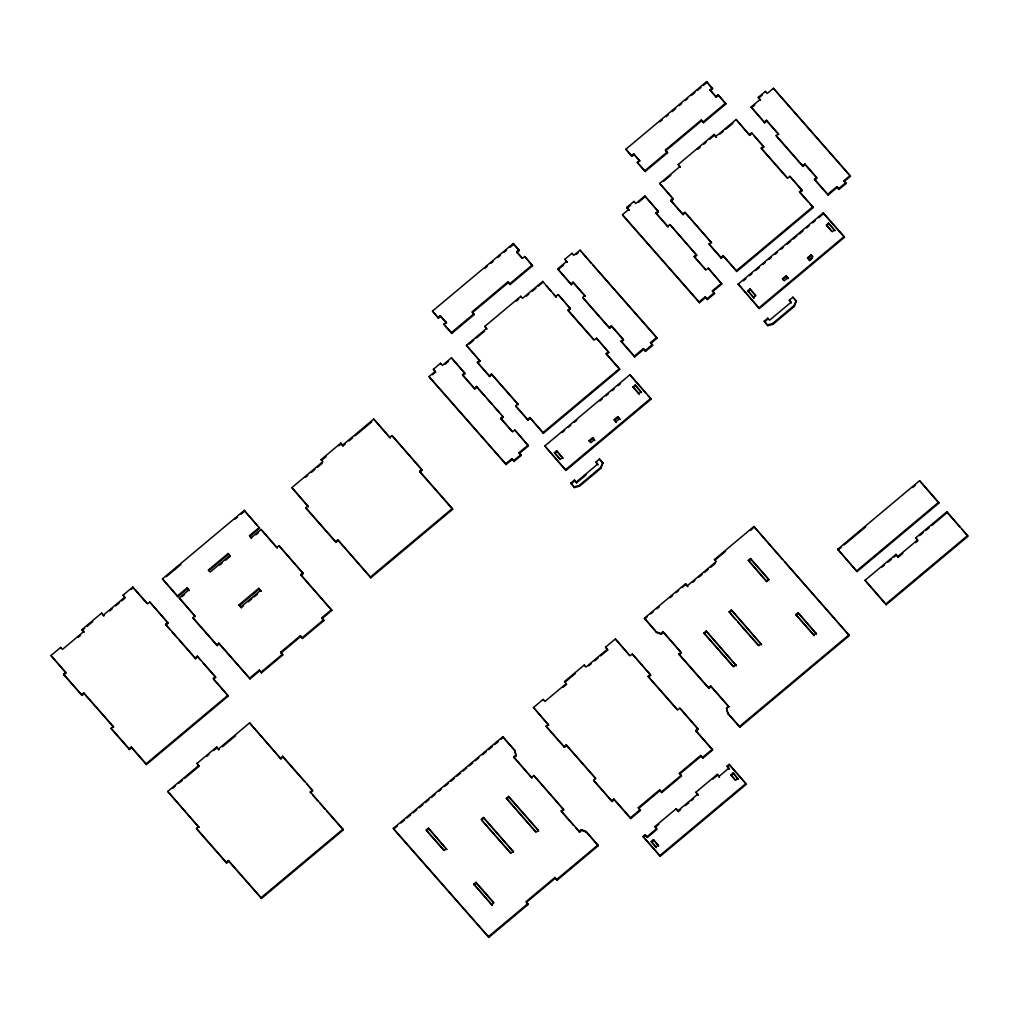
<?xml version="1.0" encoding="UTF-8"?>
<svg xmlns="http://www.w3.org/2000/svg" width="1019" height="1019" viewBox="0 0 1019 1019"><rect width="100%" height="100%" fill="white"/><g stroke="black" fill="none" stroke-linecap="round" stroke-linejoin="round"><path stroke-width="1.5" d="M586.103 474.867L576.55 482.866L574.41 480.076L570.806 483.082L574.066 486.802L579.149 485.464L600.65 467.466L602.777 462.766L599.516 459.059L595.911 462.078L598.051 464.855M570.806 483.082L574.436 487.566L579.518 486.229L601.019 468.231L602.777 462.766M789.292 300.197L791.075 302.223L769.574 320.221L767.791 318.195L764.186 321.214L767.447 324.921L772.529 323.596L794.043 305.598L796.157 300.898L792.897 297.191L789.292 300.197L791.432 302.987M764.186 321.214L767.816 325.685L772.899 324.36L794.4 306.362L796.157 300.898M438.399 318.221L438.03 317.431L440.233 315.572L440.616 316.374L438.399 318.221L432.476 311.101L513.27 243.477L518.824 249.795L519.206 250.585L516.99 252.445L521.919 258.036M631.793 156.353L631.411 155.55L633.614 153.703L633.996 154.506L631.793 156.353L625.857 149.233L706.651 81.596L712.587 88.717L710.37 90.564L716.281 97.289L718.484 95.442L718.115 94.652L715.898 96.499L716.281 97.289M484.7 268.494L487.12 266.481M490.738 263.45L493.145 261.424M497.973 257.387L500.38 255.374M503.997 252.343L506.418 250.33M510.035 247.299L513.652 244.267L513.27 243.477M659.994 121.77L662.414 119.745M666.031 116.714L668.439 114.701M672.056 111.67L675.673 108.638M679.291 105.619L681.711 103.594M685.328 100.563L687.736 98.55M691.353 95.519L694.971 92.487M697.378 90.474L700.996 87.443M703.416 85.43L707.033 82.399L706.651 81.596M516.99 252.445L516.62 251.642L518.824 249.795M710.37 90.564L710.001 89.774L712.205 87.927M516.62 251.642L522.518 258.367L524.734 256.521L532.555 265.793L510.124 284.568L507.984 281.766L472.039 311.852L474.192 314.654L451.761 333.43L444.309 324.946L443.927 324.144L446.144 322.297L440.233 315.572M718.115 94.652L725.936 103.925L703.518 122.7L701.365 119.898L665.432 149.971L667.572 152.786L645.142 171.561L637.69 163.078L637.308 162.276L639.524 160.429L633.614 153.703M81.94 695.404L81.571 694.64L83.724 692.831L84.093 693.595L81.94 695.404L63.942 674.909L66.095 673.113L50.95 655.523L60.618 647.434L62.388 649.447L83.736 631.576L81.966 629.564L101.683 613.056L103.823 615.833L101.683 613.056M121.605 600.955L125.159 597.975L123.032 595.185L132.827 586.995L147.602 603.821L149.755 602.012L167.753 622.507L168.122 623.271L165.97 625.067L170.046 629.704M83.736 631.576L84.093 632.34L82.322 630.328L84.653 628.392M86.972 626.443L92.767 621.59M131.005 589.581L133.183 587.759L132.827 586.995M103.454 615.068L124.802 597.21L123.032 595.185M78.17 637.308L80.539 635.321M109.746 610.878L112.115 608.891M115.682 605.91L119.236 602.93M507.984 281.766L508.366 282.556L472.421 312.642L474.192 314.654M667.572 152.786L665.802 150.774L701.747 120.688L701.365 119.898M451.761 333.43L451.379 332.627L473.81 313.852M509.755 283.779L532.185 265.004M645.142 171.561L644.76 170.759L667.19 151.984M703.135 121.898L725.566 103.136M177.79 596.714L177.421 595.949L187.101 587.861L187.458 588.625L177.79 596.714L162.429 578.881L244.305 510.353L259.667 528.186L249.872 536.389L251.642 538.401L249.502 535.625L259.297 527.422M166.403 576.614L180.847 564.526M235.032 519.168L237.44 517.155M241.057 514.136L244.662 511.105L244.305 510.353M63.942 674.909L63.573 674.145L65.725 672.349L50.95 655.523M326.144 456.525L321.495 460.41L321.125 459.62L340.843 443.112L342.995 445.927L345.39 443.927M338.894 445.851L341.225 443.902L340.843 443.112M291.893 487.604L308.362 506.723L291.893 487.604L322.896 461.645L321.125 459.62M342.626 445.137L373.756 419.076L389.869 437.406L392.022 435.61L421.79 469.492L422.159 470.281L420.006 472.09L452.678 509.283L370.814 577.811L337.76 539.828L335.608 541.637L335.99 542.426L338.142 540.618M433.406 369.26L435.623 372.152L433.406 369.26L440.552 363.286L442.399 365.388L451.417 357.835L464.639 372.878L465.008 373.667L462.855 375.463L474.752 389.003L476.905 387.207L476.523 386.418L474.37 388.226L474.752 389.003M486.955 329.188L484.815 326.386L520.76 296.3L522.53 298.312L542.745 281.397L556.336 297.217L553.279 293.752M564.857 259.234L567.086 262.112L564.857 259.234L572.016 253.247L573.863 255.349L580.04 250.177L656.682 337.416L657.064 338.206L650.874 343.378L652.657 345.403L645.511 351.389L643.358 348.587L634.327 356.128L634.71 356.917L643.728 349.364M626.787 207.392L629.003 210.283L626.787 207.392L633.933 201.405L635.78 203.52L644.798 195.966L658.019 211.009L658.389 211.786L656.236 213.595L668.133 227.135M678.195 164.518L680.348 167.32L678.195 164.518L714.141 134.432L716.281 137.234L714.141 134.432M758.238 97.353L760.467 100.244L758.238 97.353L765.396 91.379L767.243 93.481L773.421 88.296L850.063 175.548L850.445 176.338L844.254 181.509L846.037 183.535L838.892 189.521L836.739 186.706L827.721 194.26L828.09 195.049L837.109 187.496M305.382 477.414L307.776 475.414M311.355 472.421L314.922 469.428M317.317 467.428L322.08 463.441M348.982 440.921L352.574 437.915M354.981 435.903L371.744 421.866M627.156 208.182L630.736 205.188M758.62 98.142L762.187 95.149M516.34 301.102L518.735 299.089M697.748 149.258L700.142 147.258M703.734 144.239L706.129 142.24M709.721 139.234L714.51 135.221M506.086 464.575L505.717 463.798L511.895 458.614L512.264 459.403L506.086 464.575L429.445 377.336L429.063 376.546L435.253 371.375M489.642 376.546L489.26 375.756L491.476 373.909L491.846 374.686L489.642 376.546L477.745 363.006L479.949 361.146L466.371 345.326L486.585 328.398L484.815 326.386M571.277 284.709L570.907 283.919L573.06 282.123L573.43 282.9L571.277 284.709L557.686 268.876L566.704 261.335M699.467 302.707L699.098 301.93L705.275 296.746L705.657 297.535L699.467 302.707L622.826 215.455L622.456 214.678L628.634 209.494M683.023 214.665L682.654 213.888L684.857 212.041L711.657 242.904L685.227 212.818L683.023 214.665L671.126 201.125L673.33 199.278L659.752 183.458L679.966 166.53M715.911 136.444L736.126 119.516L749.717 135.349L751.92 133.502L751.551 132.712L749.347 134.559M764.658 122.84L764.288 122.051L766.441 120.255L766.81 121.032L764.658 122.84L751.079 107.008L760.098 99.467M432.54 374.737L434.591 373.018M445.036 364.28L448.411 361.452M469.122 344.116L473.873 340.142M476.255 338.142L484.585 331.175M526.466 296.109L528.848 294.122M532.415 291.141L535.981 288.148M538.363 286.161L543.114 282.174L542.745 281.397M558.068 269.666L563.698 264.953M576.295 254.406L578.359 252.687M638.416 202.412L644.046 197.699M663.687 181.255L670.833 175.281M719.847 134.241L723.414 131.26M725.795 129.26L732.928 123.286M751.449 107.797L754.824 104.97M208.436 569.99L228.154 553.483L229.937 555.508L210.22 572.016L208.436 569.99L208.806 570.755L228.523 554.247L228.154 553.483M195.342 616.699L179.204 597.975L188.872 589.886L187.101 587.861M251.285 537.65L261.081 529.447L276.85 547.407L278.939 545.662L302.821 572.856L303.191 573.621L301.102 575.366L331.876 610.394L322.08 618.597L323.864 620.622L302.516 638.48L300.376 635.703L280.658 652.211L282.798 654.988L261.45 672.858L259.31 670.069L249.642 678.17L250.012 678.934L259.679 670.833M181.981 596.714L184.401 594.688M219.862 565.01L222.18 563.074M225.658 560.157L230.307 556.272M255.998 534.758L258.176 532.937M462.855 375.463L462.486 374.674L464.639 372.878M477.745 363.006L477.376 362.216L479.58 360.369L466.371 345.326M555.954 296.44L558.17 294.58L570.067 308.12L570.436 308.91L568.233 310.757L593.631 339.684M656.236 213.595L655.867 212.805L658.019 211.009M671.126 201.125L670.757 200.348L672.96 198.501L659.752 183.458M165.97 625.067L165.6 624.303L167.753 622.507M335.99 542.426L306.209 508.532L305.84 507.742L307.993 505.933M217.149 645.638L216.792 644.874L218.868 643.129L219.238 643.893L217.149 645.638L193.266 618.444L192.897 617.68L194.986 615.935L179.204 597.975M570.067 308.12L567.85 309.98L594.281 340.053L596.484 338.206L608.381 351.746L608.763 352.536L606.547 354.383L619.756 369.426L543.382 433.355L529.791 417.535L527.587 419.382L527.957 420.172L530.173 418.312M609.604 328.335L609.222 327.545L611.375 325.749L611.757 326.526L609.604 328.335L583.174 298.249L582.804 297.459L584.957 295.663L573.06 282.123M705.466 269.627L694.563 257.221L696.716 255.412L696.334 254.635L669.916 224.549L667.763 226.345L655.867 212.805M787.025 177.815L761.613 148.889L761.231 148.099L763.448 146.252L751.551 132.712M802.985 166.466L802.603 165.677L804.755 163.881L805.137 164.658L802.985 166.466L776.554 136.38L776.185 135.591L778.338 133.795L766.441 120.255M761.613 148.889L763.817 147.042L763.448 146.252M243.566 605.745L241.248 607.693L239.045 604.84L258.762 588.332L260.966 591.186L258.762 588.332M239.401 605.592L259.132 589.084M241.248 607.693L240.879 606.929L260.597 590.421M248.203 601.86L251.68 598.943M254.011 597.007L257.489 594.09M129.489 749.538L129.133 748.774L131.285 746.978L131.642 747.742L129.489 749.538L111.504 729.056L111.135 728.292L113.287 726.483L83.724 692.831M197.317 656.147L197.673 656.911L195.521 658.72L195.164 657.956L197.317 656.147L215.315 676.641L215.671 677.406L213.519 679.202L228.307 696.028L146.43 764.568L131.642 747.742M420.006 472.09L419.637 471.3L421.79 469.492M302.821 572.856L300.745 574.601L331.876 610.394M512.086 431.496L501.17 419.089L500.8 418.299L502.953 416.504L476.523 386.418M527.957 420.172L516.06 406.619L515.69 405.842L517.894 403.995L491.476 373.909M694.563 257.221L694.181 256.431L696.334 254.635M721.337 258.291L720.968 257.514L723.184 255.667L723.554 256.444L721.337 258.291L709.453 244.751L709.071 243.974L711.287 242.127M808.067 201.775L799.928 192.515L802.144 190.668L801.762 189.878L789.865 176.338L787.662 178.185L761.231 148.099M501.17 419.089L503.335 417.281L502.953 416.504M215.315 676.641L213.162 678.437L228.307 696.028M512.264 459.403L514.047 461.429L521.193 455.442L519.423 453.417L528.441 445.863L514.85 430.043L512.697 431.839L500.8 418.299M606.547 354.383L606.178 353.606L608.381 351.746M634.71 356.917L621.501 341.874L621.119 341.085L623.271 339.289L611.375 325.749M705.657 297.535L707.428 299.561L714.574 293.574L712.803 291.549L721.821 283.995L708.23 268.175L706.078 269.971L694.181 256.431M799.928 192.515L799.558 191.725L801.762 189.878M828.09 195.049L814.882 180.006L814.499 179.217L816.652 177.421L804.755 163.881M621.501 341.874L623.653 340.066M814.882 180.006L817.034 178.198L805.137 164.658M146.43 764.568L146.061 763.804L227.938 695.264M322.08 618.597L321.724 617.832L331.519 609.629M370.814 577.811L370.432 577.021L452.309 508.494L419.637 471.3M519.423 453.417L519.04 452.64L528.059 445.086M543.382 433.355L543.012 432.578L619.386 368.636L606.178 353.606M650.874 343.378L650.504 342.601L656.682 337.416M712.803 291.549L712.421 290.759L721.439 283.218M812.767 206.768L813.149 207.558L736.762 271.487L736.393 270.71L812.767 206.768L799.558 191.725M844.254 181.509L843.885 180.732L850.063 175.548M281.015 652.975L300.745 636.467M261.45 672.858L261.093 672.094L282.441 654.236L280.658 652.211M302.516 638.48L302.159 637.728L323.494 619.858L321.724 617.832M514.047 461.429L513.678 460.639L520.824 454.665L519.04 452.64M645.511 351.389L645.129 350.612L652.275 344.626L650.504 342.601M707.428 299.561L707.059 298.771L714.204 292.784L712.421 290.759M838.892 189.521L838.51 188.732L845.668 182.758L843.885 180.732M544.808 445.965L629.908 374.737L650.721 398.416L651.077 399.181L565.978 470.421L544.808 445.965L565.978 470.421M738.189 284.097L823.288 212.869L844.101 236.548L844.458 237.312L759.359 308.553L738.189 284.097L759.359 308.553M562.195 432.489L564.628 430.451M568.271 427.394L570.704 425.369M574.347 422.312L576.779 420.274M599.885 400.938L602.305 398.9M605.961 395.856L608.394 393.818M612.037 390.761L614.47 388.723M618.113 385.679L620.546 383.641M743.411 280.798L745.844 278.76M749.5 275.703L751.933 273.665M755.576 270.621L759.219 267.564M762.874 264.507L765.294 262.482M768.95 259.425L771.383 257.387M775.026 254.33L777.459 252.304M781.102 249.247L783.535 247.209M787.178 244.152L790.833 241.108M793.266 239.07L796.909 236.013M799.342 233.988L802.985 230.931M806.64 227.874L809.073 225.836M812.716 222.792L815.149 220.754M818.792 217.697L823.658 213.633L823.288 212.869M559.698 459.021L554.412 452.653L556.616 450.806L562.883 458.283L556.616 450.806M639.27 394.353L633.003 386.863L635.206 385.016L641.473 392.506L635.206 385.016M747.793 290.784L749.997 288.925L755.907 295.65L753.703 297.497L754.06 298.261L747.793 290.784L753.703 297.497M831.67 231.364L826.384 224.995L828.587 223.148L834.854 230.638L828.587 223.148M554.769 453.417L556.985 451.57M633.359 387.628L635.576 385.781M748.163 291.549L750.366 289.689L749.997 288.925M826.74 225.759L828.956 223.913M184.808 778.236L199.113 766.263L196.973 763.448L216.69 746.94L218.843 749.755L216.69 746.94M562.526 457.518L560.31 459.378L554.412 452.653M641.117 391.742L638.9 393.589L633.003 386.863M834.497 229.874L832.281 231.721L826.384 224.995M206.628 756.48L208.946 754.531M213.582 750.646L217.06 747.729M167.727 791.432L198.998 827.39L167.727 791.432L198.743 765.473L196.973 763.448M218.461 748.965L249.604 722.891L280.875 758.862L283.027 757.066L282.658 756.276L280.505 758.072M172.873 788.222L175.255 786.222M178.834 783.229L182.414 780.236M222.435 746.749L235.606 735.718M589.071 440.654L592.676 437.635L594.446 439.66L590.854 442.679L589.071 440.654L589.441 441.418L593.033 438.399L592.676 437.635M614.177 419.637L616.317 422.426L614.177 419.637L617.769 416.631L619.921 419.42L617.769 416.631M786.413 276.531L782.821 279.55L782.452 278.786L786.057 275.767L788.196 278.556L786.057 275.767M809.697 260.558L807.558 257.769L811.162 254.763L812.933 256.788L809.341 259.794L809.697 260.558L812.105 258.546M614.533 420.401L618.138 417.395M807.927 258.533L811.519 255.527L811.162 254.763M615.947 421.662L619.552 418.656M787.827 277.792L784.235 280.811L782.452 278.786M565.609 469.657L650.721 398.416M758.989 307.789L844.101 236.548M571.175 483.847L574.767 480.841L574.41 480.076M764.556 321.979L766.95 319.966M576.181 482.102L597.694 464.091L595.911 462.078M226.626 863.093L226.243 862.303L228.396 860.495L228.778 861.284L226.626 863.093L196.845 829.199L196.476 828.409L198.629 826.6M312.425 790.158L312.795 790.948L310.642 792.757L310.273 791.967L312.425 790.158L282.658 756.276M342.944 829.16L343.314 829.95L261.45 898.478L261.068 897.688L342.944 829.16L310.273 791.967M533.485 707.504L548.63 725.095L533.485 707.504L543.152 699.416L544.923 701.429L566.271 683.571L564.501 681.545L584.218 665.038L585.989 667.063L607.337 649.192L605.566 647.18L615.361 638.977L630.137 655.803L632.289 654.007L650.288 674.489L650.657 675.253L648.504 677.062L677.036 709.542M566.016 681.342L575.302 673.572M598.306 845.719L586.396 832.166L581.734 830.396L579.582 832.205L579.212 831.44L581.365 829.632L586.04 831.402L598.306 845.719L557.113 880.212L554.973 877.423L526.059 901.637L528.186 904.413L488.789 937.404L393.678 829.122L393.309 828.358L502.826 736.686L514.735 750.239L516.174 755.78L514.022 757.576L532.02 778.07L513.665 756.811L515.818 755.015L514.735 750.239M644.365 618.215L656.274 631.767L660.936 633.538L663.089 631.729L663.458 632.493L661.306 634.302L656.644 632.532L644.365 618.215L685.57 583.721L687.698 586.511L685.57 583.721M725.592 551.292L714.854 560.284L714.485 559.52L753.882 526.53L849.362 635.576L739.845 727.248L727.935 713.695L726.496 708.154L728.649 706.358L710.651 685.863L708.498 687.672L708.867 688.436L711.02 686.628L710.651 685.863M394.888 828.103L397.321 826.065M400.976 823.008L404.632 819.951M407.065 817.913L410.708 814.856M413.141 812.818L416.796 809.774M419.229 807.736L422.885 804.679M425.318 802.641L428.961 799.584M431.394 797.546L435.049 794.489M438.705 791.432L441.138 789.394M444.781 786.337L448.436 783.28M450.869 781.242L454.512 778.198M456.958 776.16L460.601 773.103M463.034 771.065L466.689 768.008M469.122 765.97L472.778 762.913M475.211 760.875L478.854 757.818M482.509 754.761L486.152 751.704M488.585 749.666L492.241 746.621M494.674 744.583L498.329 741.526M500.762 739.488L503.195 737.45L502.826 736.686M563.074 687.316L566.628 684.335M588.727 665.84L591.096 663.853M594.65 660.872L598.217 657.905M600.586 655.918L607.693 649.956L607.337 649.192M644.734 618.979L647.154 616.941M650.797 613.897L653.217 611.871M656.847 608.827L659.268 606.802M670.184 597.669L672.604 595.644M676.234 592.599L678.654 590.574M682.297 587.53L685.927 584.486M750.672 530.3L753.054 528.301M687.341 585.747L716.255 561.533L714.485 559.52M692.525 582.473L694.933 580.461M698.55 577.429L702.167 574.398M704.575 572.385L708.192 569.366M710.6 567.341L715.414 563.303M564.475 747.386L564.106 746.621L566.258 744.825L566.628 745.59L564.475 747.386L546.477 726.904L546.108 726.139L548.26 724.331M443.609 850.101L426.604 830.752L426.248 829.988L428.4 828.18L446.755 849.438L428.4 828.18M748.366 560.361L750.519 558.552L768.504 579.047L768.874 579.811L766.721 581.607L748.366 560.361L766.721 581.607M426.604 830.752L428.757 828.944M748.723 561.125L750.876 559.316L750.519 558.552M648.504 677.062L648.135 676.298L650.288 674.489M446.398 848.674L444.246 850.47L426.248 829.988M483.401 817.48L481.185 819.34L510.952 853.234L513.181 851.374L483.401 817.48L513.538 852.139L513.181 851.374M506.367 798.259L508.596 796.399L538.363 830.294L536.134 832.154L506.367 798.259L535.472 831.746M531.663 777.306L533.816 775.497L563.367 809.15L563.736 809.914L561.584 811.71L573.582 825.377M708.867 688.436L679.304 654.784L678.934 654.02L681.087 652.224L663.089 631.729M733.056 666.362L704.307 633.64L703.951 632.875L706.167 631.016L736.304 665.674L706.167 631.016M731.718 610.699L729.502 612.559L729.133 611.795L731.362 609.935L761.499 644.594L731.362 609.935M766.352 580.843L768.504 579.047M483.77 818.244L481.541 820.104L510.29 852.827M506.736 799.023L508.952 797.164L508.596 796.399M679.304 654.784L681.456 652.988L663.458 632.493M704.307 633.64L706.536 631.78M837.707 549.241L919.584 480.701L938.55 502.303L938.919 503.068L857.043 571.595L837.707 549.241L857.043 571.595M838.077 550.005L841.681 546.974M844.089 544.961L865.768 526.823M912.718 487.515L915.126 485.503M612.024 801.533L611.667 800.768L613.82 798.96L614.177 799.724L612.024 801.533L594.039 781.038L593.669 780.274L595.822 778.478L566.258 744.825M614.177 799.724L630.736 818.575L640.416 810.487L638.263 807.698L659.611 789.827L661.751 792.616L681.469 776.109L679.329 773.319L700.677 755.461L702.817 758.238L712.612 750.048L696.053 731.196L698.206 729.387L697.849 728.623L679.851 708.141L677.699 709.937L648.135 676.298M473.797 884.123L475.949 882.327L493.948 902.809L491.795 904.617L492.164 905.381L473.797 884.123L491.795 904.617M561.584 811.71L561.214 810.946L563.367 809.15M814.283 635.754L796.285 615.259L795.915 614.495L798.068 612.699L816.436 633.945L798.068 612.699M735.947 664.91L733.718 666.77L703.951 632.875M761.129 643.83L758.9 645.689L729.133 611.795M474.166 884.887L476.319 883.091L475.949 882.327M796.285 615.259L798.437 613.463M856.673 570.831L938.55 502.303M915.622 542.643L917.941 540.707L915.737 537.841L946.88 511.78L968.05 536.236L886.173 604.764L865.004 580.308L896.019 554.349L898.223 557.215L902.859 553.33M882.072 567.099L884.454 565.099M888.033 562.106L891.612 559.113M893.994 557.113L896.376 555.113L896.019 554.349M919.698 535.599L923.29 532.593M925.685 530.593L929.277 527.587M931.672 525.575L947.237 512.544L946.88 511.78M897.854 556.45L917.571 539.943L915.737 537.841M696.053 731.196L695.697 730.432L697.849 728.623M816.066 633.181L813.914 634.99L795.915 614.495M554.973 877.423L555.342 878.187L526.415 902.401L528.186 904.413M638.633 808.462L659.981 790.591M679.698 774.083L701.034 756.225M488.789 937.404L488.419 936.639L527.829 903.649M556.743 879.448L597.936 844.955M630.736 818.575L630.379 817.811L640.047 809.723L638.263 807.698M661.751 792.616L661.395 791.852L681.112 775.344L679.329 773.319M702.817 758.238L702.448 757.474L712.256 749.283L695.697 730.432M739.845 727.248L739.476 726.483L849.005 634.812M886.173 604.764L885.817 604L967.681 535.472M727.069 766.148L729.209 768.937L727.069 766.148L729.222 764.352L746.367 784.21L660.185 856.342L643.04 836.484L645.193 834.688L647.345 837.465L657.013 829.377L654.86 826.587L676.208 808.729L678.348 811.506L680.667 809.57M695.926 792.222L698.079 794.998L695.926 792.222L717.274 774.351L719.414 777.14L717.274 774.351M643.409 837.249L645.562 835.453L645.193 834.688M656.414 826.358L658.784 824.371M712.892 779.089L717.643 775.115M727.439 766.912L729.591 765.116L729.222 764.352M646.976 836.701L656.644 828.613L654.86 826.587M677.992 810.742L697.709 794.234M719.057 776.376L728.852 768.173M685.316 805.685L688.793 802.768M691.111 800.832L693.429 798.883M656.325 847.706L651.205 841.516L653.408 839.669L658.541 845.859L653.408 839.669M735.043 779.943L730.865 774.835L733.081 772.988L738.202 779.178L733.081 772.988M651.574 842.28L653.778 840.433M731.234 775.599L733.438 773.752M658.172 845.095L655.969 846.942L651.205 841.516M737.832 778.414L735.629 780.261L730.865 774.835M660.185 856.342L659.815 855.578L745.997 783.445M850.445 176.338L773.421 88.296M836.739 186.706L838.51 188.732M766.81 121.032L778.707 134.572L778.338 133.795M751.079 107.008L764.288 122.051M776.185 135.591L802.603 165.677M814.499 179.217L827.721 194.26M823.658 213.633L844.458 237.312M707.033 82.399L712.587 88.717M718.484 95.442L725.936 103.925M753.907 135.756L763.817 147.042M802.144 190.668L789.865 176.338M710.001 89.774L715.898 96.499M749.717 135.349L736.126 119.516M810.092 204.08L813.149 207.558M701.747 120.688L703.518 122.7M807.558 257.769L809.341 259.794M796.514 301.662L792.897 297.191M723.184 255.667L736.393 270.71M633.996 154.506L639.907 161.219L639.524 160.429M723.554 256.444L736.762 271.487M938.919 503.068L919.584 480.701M947.237 512.544L959.732 526.759M961.809 529.128L967.006 535.051M750.366 289.689L755.283 295.293M625.857 149.233L631.411 155.55M637.308 162.276L644.76 170.759M670.757 200.348L682.654 213.888M709.071 243.974L720.968 257.514M658.389 211.786L644.798 195.966M696.716 255.412L669.916 224.549M721.821 283.995L708.23 268.175M705.275 296.746L707.059 298.771M622.456 214.678L699.098 301.93M896.376 555.113L898.223 557.215M590.918 262.902L580.04 250.177M593.02 265.297L657.064 338.206M865.004 580.308L885.817 604M643.358 348.587L645.129 350.612M573.43 282.9L585.326 296.453L584.957 295.663M611.757 326.526L622.66 338.945M557.686 268.876L570.907 283.919M582.804 297.459L609.222 327.545M621.119 341.085L634.327 356.128M645.88 393.27L629.908 374.737M647.957 395.639L651.077 399.181M513.652 244.267L519.206 250.585M532.555 265.793L524.734 256.521M570.436 308.91L558.17 294.58M608.763 352.536L596.484 338.206M546.171 285.651L551.254 291.434M782.477 559.431L753.882 526.53M784.566 561.8L849.362 635.576M508.366 282.556L510.124 284.568M750.876 559.316L768.874 579.811M593.033 438.399L594.816 440.425M603.133 463.53L599.516 459.059M730.521 613.731L735.654 619.577M737.705 621.908L758.238 645.282M529.791 417.535L543.012 432.578M440.616 316.374L446.526 323.099L446.144 322.297M491.846 374.686L518.276 404.772L517.894 403.995M432.476 311.101L438.03 317.431M443.927 324.144L451.379 332.627M477.376 362.216L489.26 375.756M515.69 405.842L527.587 419.382M574.767 480.841L576.55 482.866M465.008 373.667L451.417 357.835M476.905 387.207L485.031 396.455M487.069 398.773L492.152 404.556M494.177 406.874L499.259 412.657M501.297 414.975L503.335 417.281M528.441 445.863L514.85 430.043M462.486 374.674L474.37 388.226M511.895 458.614L513.678 460.639M711.02 686.628L729.018 707.122L728.649 706.358M678.934 654.02L708.498 687.672M727.579 712.931L739.476 726.483M429.063 376.546L505.717 463.798M650.657 675.253L632.289 654.007M698.206 729.387L679.851 708.141M729.591 765.116L746.367 784.21M629.513 655.446L615.361 638.977M700.677 755.461L702.448 757.474M607.693 649.956L605.566 647.18M422.159 470.281L392.022 435.61M390.239 438.195L373.756 419.076M659.611 789.827L661.395 791.852M678.348 811.506L676.208 808.729M341.225 443.902L342.995 445.927M613.82 798.96L630.379 817.811M566.628 745.59L595.16 778.083M645.562 835.453L647.345 837.465M546.108 726.139L564.106 746.621M593.669 780.274L611.667 800.768M643.04 836.484L659.815 855.578M337.76 539.828L370.432 577.021M305.84 507.742L335.608 541.637M503.195 737.45L515.104 751.003M563.736 809.914L533.816 775.497M561.214 810.946L579.212 831.44M575.582 827.645L579.582 832.205M508.952 797.164L538.733 831.058M303.191 573.621L278.939 545.662M244.662 511.105L256.661 524.772M277.219 548.171L261.081 529.447M555.342 878.187L557.113 880.212M300.376 635.703L302.159 637.728M239.045 604.84L240.879 606.929M476.319 883.091L493.311 902.439M259.31 670.069L261.093 672.094M187.458 588.625L189.241 590.651M393.309 828.358L488.419 936.639M162.429 578.881L177.421 595.949M218.868 643.129L249.642 678.17M219.238 643.893L250.012 678.934M192.897 617.68L216.792 644.874M168.122 623.271L149.755 602.012M197.673 656.911L200.679 660.337M202.679 662.605L215.671 677.406M284.059 758.225L304.592 781.598M306.643 783.942L311.776 789.776M165.6 624.303L195.164 657.956M133.183 587.759L146.978 603.465M172.084 632.035L177.179 637.83M179.217 640.149L195.521 658.72M280.875 758.862L249.604 722.891M312.693 795.075L317.801 800.883M319.839 803.214L324.946 809.022M326.984 811.353L343.314 829.95M131.285 746.978L146.061 763.804M84.093 693.595L113.657 727.248L113.287 726.483M228.396 860.495L261.068 897.688M228.778 861.284L261.45 898.478M63.573 674.145L81.571 694.64M111.135 728.292L129.133 748.774M196.476 828.409L226.243 862.303M845.668 182.758L846.037 183.535M765.396 91.379L765.766 92.156M794.043 305.598L794.4 306.362M772.529 323.596L772.899 324.36M767.791 318.195L768.16 318.96M767.447 324.921L767.816 325.685M665.432 149.971L665.802 150.774M714.204 292.784L714.574 293.574M633.933 201.405L634.315 202.195M652.275 344.626L652.657 345.403M572.016 253.247L572.385 254.024M619.386 368.636L619.756 369.426M726.496 708.154L727.935 713.695M520.76 296.3L521.129 297.089M600.65 467.466L601.019 468.231M660.936 633.538L661.306 634.302M656.274 631.767L656.644 632.532M712.256 749.283L712.612 750.048M579.149 485.464L579.518 486.229M574.066 486.802L574.436 487.566M681.112 775.344L681.469 776.109M479.58 360.369L479.949 361.146M520.824 454.665L521.193 455.442M440.552 363.286L440.921 364.063M584.218 665.038L584.588 665.802M640.047 809.723L640.416 810.487M564.501 681.545L564.857 682.31M452.309 508.494L452.678 509.283M543.152 699.416L543.522 700.18M586.04 831.402L586.396 832.166M581.365 829.632L581.734 830.396M515.818 755.015L516.174 755.78M513.665 756.811L514.022 757.576M323.494 619.858L323.864 620.622M249.502 535.625L249.872 536.389M282.441 654.236L282.798 654.988M198.743 765.473L199.113 766.263M81.966 629.564L82.322 630.328M60.618 647.434L60.987 648.199"/></g></svg>
